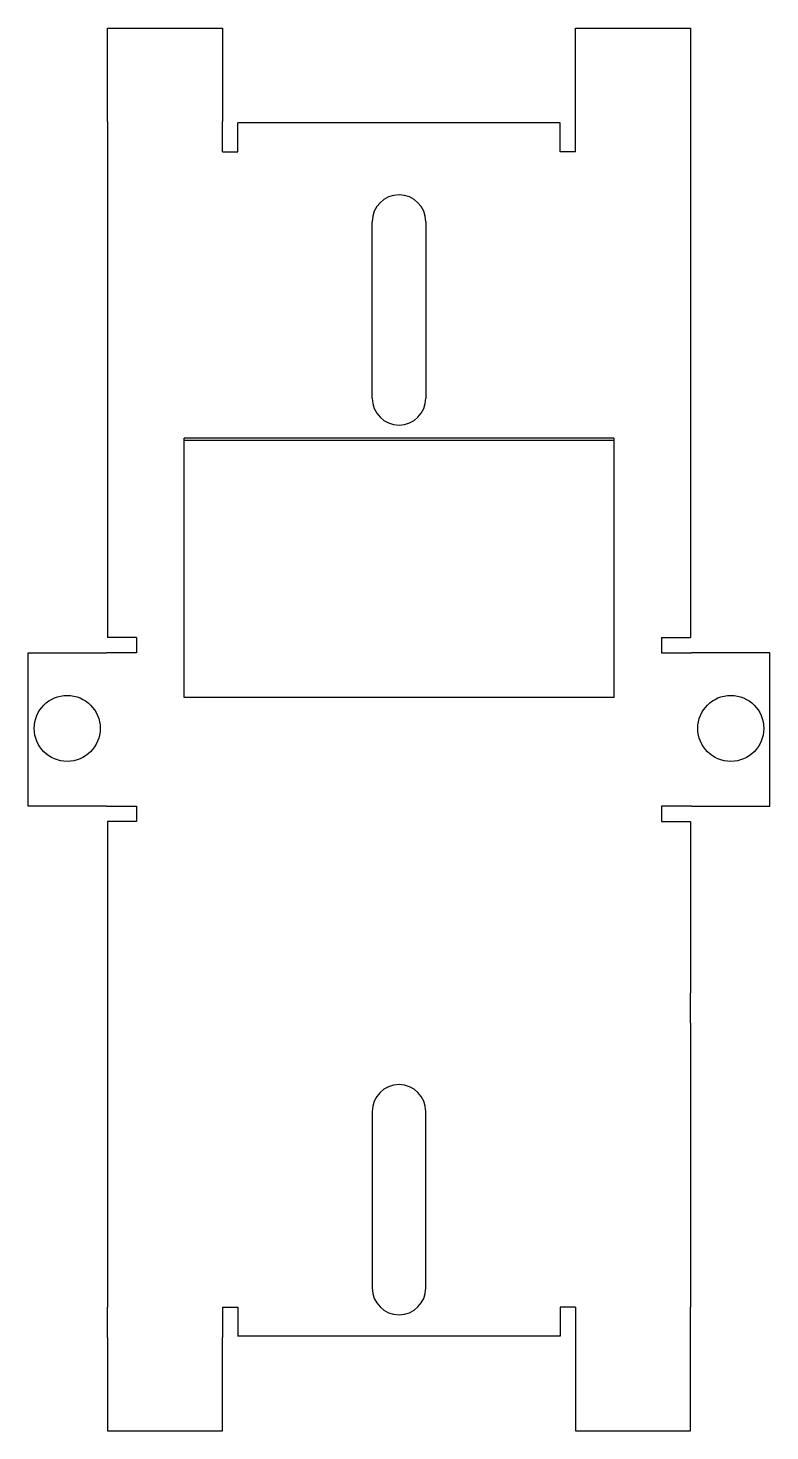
# Model space of a CAD drawing. Header units: millimetres. Extents: x 265.2 to 313.5, y 212.6 to 304.
import ezdxf
from ezdxf.lldxf.tags import DXFTag

# ---------------------------------------------------------------- set-up
doc = ezdxf.new("R2010")
doc.units = ezdxf.units.MM
doc.layers.add('CHAPA_INTERNA_TR', color=7, linetype='Continuous')
doc.layers.add('Default', color=7, linetype='Continuous')
tags = doc.linetypes.add('HIDDEN2', pattern=[4.7625, 3.175, -1.5875]).pattern_tags.tags
tags[6:7] = [DXFTag(74, 4), DXFTag(75, 0), DXFTag(340, '0'), DXFTag(46, 0.0), DXFTag(50, 0.0), DXFTag(44, 0.0), DXFTag(45, 0.0)]
tags[4:5] = [DXFTag(74, 4), DXFTag(75, 0), DXFTag(340, '0'), DXFTag(46, 0.0), DXFTag(50, 0.0), DXFTag(44, 0.0), DXFTag(45, 0.0)]

# ---------------------------------------------------------------- blocks, each defined once
blk = doc.blocks.new('SE')
at = {"layer": 'CHAPA_INTERNA_TR', "color": 7, "linetype": 'Continuous'}
for p, q in [((270.321, 297.935), (270.321, 304.035)), ((270.321, 304.035), (277.821, 304.035)), ((277.821, 304.035), (277.821, 297.935)), ((300.821, 297.935), (300.821, 304.035)), ((300.821, 304.035), (308.321, 304.035)), ((308.321, 304.035), (308.321, 297.935)), ((270.321, 297.935), (270.321, 295.968)), ((277.821, 295.968), (277.821, 297.935)), ((299.821, 297.868), (278.821, 297.868)), ((278.821, 295.968), (278.821, 297.868)), ((299.821, 295.968), (299.821, 297.868)), ((300.821, 295.968), (300.821, 297.935)), ((308.321, 297.935), (308.321, 295.968)), ((270.321, 295.968), (270.321, 277.468)), ((277.821, 295.968), (278.821, 295.968)), ((300.821, 295.968), (299.821, 295.968)), ((308.321, 295.968), (308.321, 277.468)), ((287.571, 279.918), (287.571, 291.418)), ((291.071, 291.418), (291.071, 279.918)), ((270.321, 277.468), (270.321, 275.501)), ((275.321, 275.501), (275.321, 277.152)), ((303.321, 277.152), (275.321, 277.152)), ((303.321, 277.152), (303.321, 275.501)), ((308.321, 277.468), (308.321, 275.501)), ((270.321, 275.501), (270.321, 264.326)), ((275.321, 260.401), (275.321, 275.501)), ((303.321, 275.501), (303.321, 260.401)), ((308.321, 275.501), (308.321, 264.326)), ((272.221, 264.326), (270.321, 264.326)), ((272.221, 264.326), (272.221, 263.326)), ((306.421, 264.326), (306.421, 263.326)), ((306.421, 264.326), (308.321, 264.326)), ((265.154, 263.326), (270.254, 263.326)), ((265.154, 253.326), (265.154, 263.326)), ((272.221, 263.326), (270.254, 263.326)), ((306.421, 263.326), (308.388, 263.326)), ((313.488, 263.326), (308.388, 263.326)), ((313.488, 253.326), (313.488, 263.326)), ((303.321, 260.401), (275.321, 260.401)), ((270.254, 253.326), (265.154, 253.326)), ((270.254, 253.326), (272.221, 253.326)), ((272.221, 253.326), (272.221, 252.326)), ((306.421, 253.326), (306.421, 252.326)), ((308.388, 253.326), (306.421, 253.326)), ((308.388, 253.326), (313.488, 253.326)), ((270.321, 252.326), (270.321, 241.151)), ((272.221, 252.326), (270.321, 252.326)), ((306.421, 252.326), (308.321, 252.326)), ((308.321, 252.326), (308.321, 241.151)), ((270.321, 241.151), (270.321, 239.185)), ((308.321, 239.185), (308.321, 241.151)), ((270.321, 239.185), (270.321, 220.685)), ((308.321, 239.185), (308.321, 220.685)), ((287.571, 233.435), (287.571, 221.935)), ((291.071, 221.935), (291.071, 233.435)), ((270.321, 218.718), (270.321, 220.685)), ((277.821, 220.685), (278.821, 220.685)), ((277.821, 220.685), (277.821, 218.718)), ((278.821, 220.685), (278.821, 218.785)), ((300.821, 220.685), (299.821, 220.685)), ((299.821, 220.685), (299.821, 218.785)), ((300.821, 220.685), (300.821, 218.718)), ((308.321, 218.718), (308.321, 220.685)), ((270.321, 218.718), (270.321, 212.618)), ((277.821, 212.618), (277.821, 218.718)), ((299.821, 218.785), (278.821, 218.785)), ((300.821, 218.718), (300.821, 212.618)), ((308.321, 212.618), (308.321, 218.718)), ((270.321, 212.618), (277.821, 212.618)), ((300.821, 212.618), (308.321, 212.618))]:
    blk.add_line(p, q, dxfattribs=at)
at = {"layer": 'CHAPA_INTERNA_TR', "color": 7, "linetype": 'HIDDEN2'}
for p, q in [((303.321, 277.303), (275.321, 277.303)), ((275.321, 277.152), (275.321, 277.303)), ((303.321, 277.303), (303.321, 277.152))]:
    blk.add_line(p, q, dxfattribs=at)
at = {"layer": 'CHAPA_INTERNA_TR', "color": 7, "linetype": 'Continuous'}
for centre in [(267.704, 258.401), (310.938, 258.401)]:
    blk.add_circle(centre, 2.15, dxfattribs=at)
for centre, start, end in [((289.321, 291.418), 0, 180), ((289.321, 279.918), 180, 0), ((289.321, 233.435), 0, 180), ((289.321, 221.935), 180, 0)]:
    blk.add_arc(centre, 1.75, start, end, dxfattribs=at)

msp = doc.modelspace()

# ---------------------------------------------------------------- block references
at = {"layer": 'Default'}
msp.add_blockref('SE', (0, 0), dxfattribs=at)

doc.saveas('drawing.dxf')
